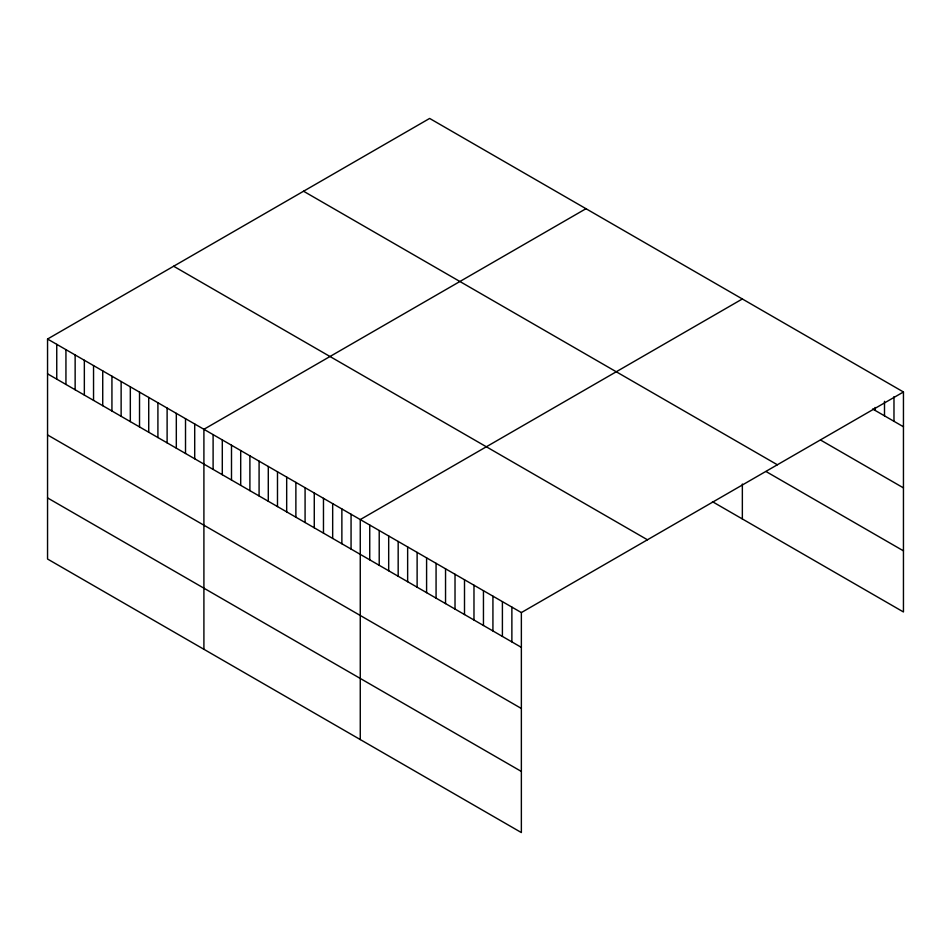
<?xml version="1.0" encoding="UTF-8"?>
<svg xmlns="http://www.w3.org/2000/svg" width="951" height="951" viewBox="0 0 951 951"><rect width="100%" height="100%" fill="white"/><g stroke="black" fill="none" stroke-linecap="round" stroke-linejoin="round"><path stroke-width="1.43" d="M47.55 339.031L521.362 612.575L521.362 832.565L47.55 559.022L47.55 339.031L429.638 118.435L903.45 391.978L903.45 611.968L712.465 501.7M585.994 208.697L203.906 429.305L203.906 649.295M742.351 298.971L360.263 519.579L360.263 739.557M521.362 612.575L903.45 391.978M872.649 408.989L903.45 426.773M820.535 440.016L903.45 487.887M303.547 191.234L777.359 464.777M766.042 471.53L903.45 550.855M173.641 266.232L647.453 539.788M47.55 373.826L521.362 647.369M47.55 434.94L521.362 708.483M47.55 497.908L521.362 771.451M893.976 396.662L893.976 421.305M884.501 401.334L884.501 415.837M875.027 407.468L875.027 410.356M742.351 484.035L742.351 518.961M511.876 607.107L511.876 641.901M502.401 601.638L502.401 636.433M492.927 596.17L492.927 630.965M483.453 590.69L483.453 625.496M473.978 585.222L473.978 620.016M464.504 579.753L464.504 614.548M455.018 574.285L455.018 609.08M445.543 568.817L445.543 603.612M436.069 563.337L436.069 598.131M426.595 557.868L426.595 592.663M417.12 552.4L417.12 587.195M407.646 546.932L407.646 581.727M398.172 541.452L398.172 576.247M388.686 535.984L388.686 570.778M379.211 530.515L379.211 565.31M369.737 525.047L369.737 559.842M351.062 514.265L351.062 549.06M341.873 508.951L341.873 543.746M332.672 503.638L332.672 538.432M323.471 498.336L323.471 533.131M314.27 493.022L314.27 527.817M305.081 487.708L305.081 522.503M295.88 482.407L295.88 517.201M286.679 477.093L286.679 511.888M277.49 471.779L277.49 506.574M268.289 466.477L268.289 501.272M259.088 461.164L259.088 495.958M249.899 455.85L249.899 490.645M240.698 450.536L240.698 485.331M231.497 445.234L231.497 480.029M222.296 439.921L222.296 474.715M213.107 434.607L213.107 469.402M194.705 423.991L194.705 458.786M185.516 418.678L185.516 453.472M176.315 413.376L176.315 448.171M167.114 408.062L167.114 442.857M157.914 402.748L157.914 437.543M148.725 397.447L148.725 432.241M139.524 392.133L139.524 426.928M130.323 386.819L130.323 421.614M121.134 381.506L121.134 416.3M111.933 376.204L111.933 410.998M102.732 370.89L102.732 405.685M93.543 365.576L93.543 400.371M84.342 360.274L84.342 395.069M75.141 354.961L75.141 389.755M65.94 349.647L65.94 384.442M56.751 344.345L56.751 379.14"/></g></svg>
